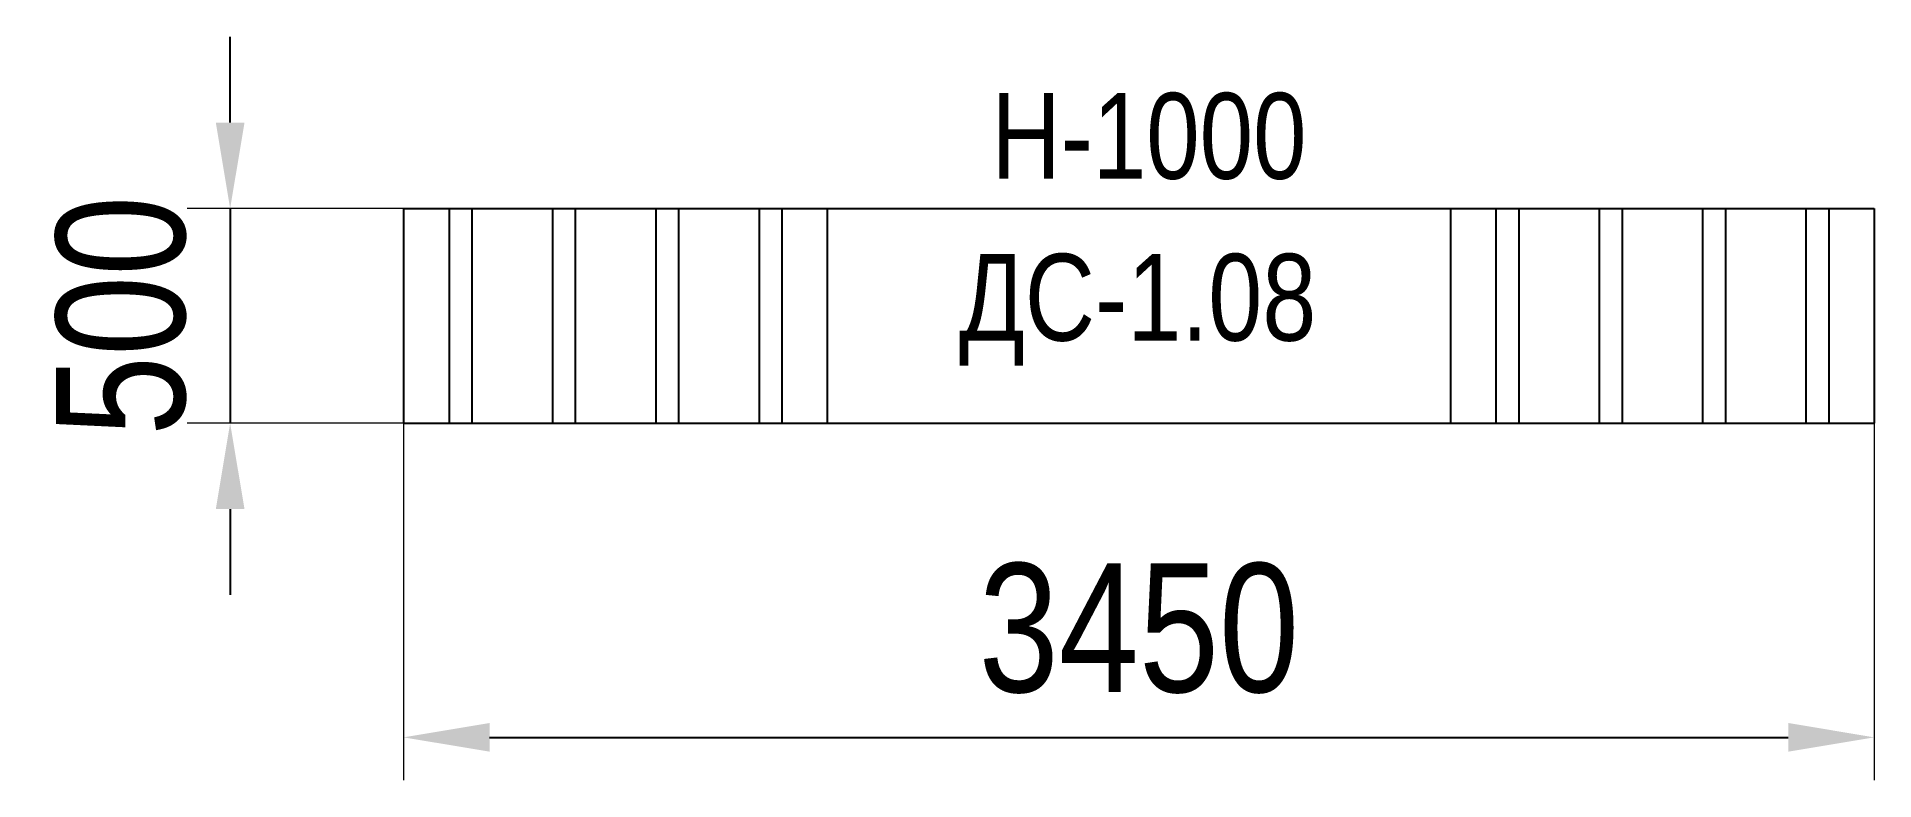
# Model space of a CAD drawing. Header units: millimetres. Extents: x -2647 to 1628, y -1078 to 654.
import ezdxf

# ---------------------------------------------------------------- set-up
doc = ezdxf.new("R2010")
doc.units = ezdxf.units.MM
for name, color, linetype in [('DIKOM_АРТИКУЛ', 7, 'Continuous'), ('DIKOM_ОБЪЕКТ', 7, 'Continuous'), ('DIKOM_РАЗМЕР_ОБЪЕКТА', 7, 'Continuous')]:
    doc.layers.add(name, color=color, linetype=linetype)
doc.styles.add('style1', font='arial.ttf', dxfattribs={"width": 0.8})
doc.dimstyles.new('1-50', dxfattribs={"dimtxt": 300, "dimasz": 200, "dimexe": 100, "dimexo": 0, "dimgap": 100, "dimtad": 1, "dimdec": 0, "dimtxsty": 'style1', "dimcen": 0, "dimclrd": 7, "dimclre": 7, "dimadec": 1, "dimazin": 2, "dimtfac": 1, "dimtdec": 0, "dimtmove": 0, "dimatfit": 3, "dimfxl": 0, "dimlwd": 25, "dimlwe": 18, "dimarcsym": 0})

# ---------------------------------------------------------------- blocks, each defined once
blk = doc.blocks.new('*D58')
at = {"layer": 'Defpoints', "color": 0, "transparency": 16777216}
for p in [(-1793.9, 253.6), (-2197.4, -246.4), (-1793.9, -246.4)]:
    blk.add_point(p, dxfattribs=at)
at = {"layer": 'DIKOM_РАЗМЕР_ОБЪЕКТА', "color": 7, "lineweight": 25, "transparency": 16777216}
for p, q in [((-2197.4, 453.6), (-2197.4, 653.6)), ((-2197.4, 253.6), (-2197.4, -246.4)), ((-2197.4, -446.4), (-2197.4, -646.4))]:
    blk.add_line(p, q, dxfattribs=at)
at = {"layer": 'DIKOM_РАЗМЕР_ОБЪЕКТА', "color": 7, "lineweight": 18, "transparency": 16777216}
for p, q in [((-1793.9, 253.6), (-2297.4, 253.6)), ((-1793.9, -246.4), (-2297.4, -246.4))]:
    blk.add_line(p, q, dxfattribs=at)
at = {"layer": 'DIKOM_РАЗМЕР_ОБЪЕКТА', "color": 7, "transparency": 16777216}
for points in [[(-2230.7, 453.6), (-2164, 453.6), (-2197.4, 253.6)], [(-2230.7, -446.4), (-2164, -446.4), (-2197.4, -246.4)]]:
    blk.add_solid(points, dxfattribs=at)
at = {"layer": 'DIKOM_РАЗМЕР_ОБЪЕКТА', "color": 0, "transparency": 16777216, "insert": (-2450.6, 3.6), "char_height": 300, "attachment_point": 5, "rotation": 90, "style": 'style1'}
blk.add_mtext('500', dxfattribs=at)
blk = doc.blocks.new('*D59')
at = {"layer": 'Defpoints', "color": 0, "transparency": 16777216}
for p in [(-1793.9, -246.4), (1628.1, -246.4), (1628.1, -977.9)]:
    blk.add_point(p, dxfattribs=at)
at = {"layer": 'DIKOM_РАЗМЕР_ОБЪЕКТА', "color": 7, "lineweight": 18, "transparency": 16777216}
for p, q in [((-1793.9, -246.4), (-1793.9, -1077.9)), ((1628.1, -246.4), (1628.1, -1077.9))]:
    blk.add_line(p, q, dxfattribs=at)
at = {"layer": 'DIKOM_РАЗМЕР_ОБЪЕКТА', "color": 7, "lineweight": 25, "transparency": 16777216}
blk.add_line((-1593.9, -977.9), (1428.1, -977.9), dxfattribs=at)
at = {"layer": 'DIKOM_РАЗМЕР_ОБЪЕКТА', "color": 7, "transparency": 16777216}
for points in [[(-1593.9, -944.5), (-1593.9, -1011.2), (-1793.9, -977.9)], [(1428.1, -944.5), (1428.1, -1011.2), (1628.1, -977.9)]]:
    blk.add_solid(points, dxfattribs=at)
at = {"layer": 'DIKOM_РАЗМЕР_ОБЪЕКТА', "color": 0, "transparency": 16777216, "insert": (-82.9, -724.6), "char_height": 300, "attachment_point": 5, "style": 'style1'}
blk.add_mtext('3450', dxfattribs=at)

msp = doc.modelspace()

# ---------------------------------------------------------------- linework, layer by layer
at = {"layer": 'DIKOM_ОБЪЕКТ'}
for p, q in [((-1793.9, 253.6), (1628.1, 253.6)), ((-1793.9, 253.6), (-1793.9, -206.4)), ((-1687.9, 253.6), (-1687.9, -206.4)), ((-1634.9, 253.6), (-1634.9, -206.4)), ((-1447.5, 253.6), (-1447.5, -206.4)), ((-1394.4, 253.6), (-1394.4, -206.4)), ((-1207.1, 253.6), (-1207.1, -206.4)), ((-1154, 253.6), (-1154, -206.4)), ((-966.6, 253.6), (-966.6, -206.4)), ((-913.6, 253.6), (-913.6, -206.4)), ((-807.9, 253.6), (-807.9, -206.4)), ((642.1, 253.6), (642.1, -206.4)), ((747.9, 253.6), (747.9, -206.4)), ((800.9, 253.6), (800.9, -206.4)), ((988.3, 253.6), (988.3, -206.4)), ((1041.3, 253.6), (1041.3, -206.4)), ((1228.7, 253.6), (1228.7, -206.4)), ((1281.7, 253.6), (1281.7, -206.4)), ((1469.1, 253.6), (1469.1, -206.4)), ((1522.1, 253.6), (1522.1, -206.4)), ((1628.1, 253.6), (1628.1, -206.4)), ((-1793.9, -151.3), (-1793.9, -246.4)), ((-1687.9, -151.4), (-1687.9, -246.4)), ((-1634.9, -151.5), (-1634.9, -246.4)), ((-1447.5, -151.7), (-1447.5, -246.4)), ((-1394.4, -151.8), (-1394.4, -246.4)), ((-1207.1, -152), (-1207.1, -246.4)), ((-1154, -152), (-1154, -246.4)), ((-966.6, -152.2), (-966.6, -246.4)), ((-913.6, -152.3), (-913.6, -246.4)), ((-807.9, -152.4), (-807.9, -246.4)), ((642.1, -154.1), (642.1, -246.4)), ((747.9, -154.2), (747.9, -246.4)), ((800.9, -154.2), (800.9, -246.4)), ((988.3, -154.4), (988.3, -246.4)), ((1041.3, -154.5), (1041.3, -246.4)), ((1228.7, -154.7), (1228.7, -246.4)), ((1281.7, -154.8), (1281.7, -246.4)), ((1469.1, -155), (1469.1, -246.4)), ((1522.1, -155), (1522.1, -246.4)), ((1628.1, -155.2), (1628.1, -246.4)), ((-1793.9, -246.4), (1628.1, -246.4))]:
    msp.add_line(p, q, dxfattribs=at)

# ---------------------------------------------------------------- texts
at = {"layer": 'DIKOM_АРТИКУЛ', "insert": (-501.3, 148), "char_height": 202.19, "width": 2732.336, "attachment_point": 1, "style": 'style1'}
msp.add_mtext('{\\fArial|b0|i0|c204|p34;ДС}-1.08', dxfattribs=at)
at = {"layer": 'DIKOM_РАЗМЕР_ОБЪЕКТА', "insert": (-425.9, 522.7), "char_height": 200, "width": 3543.223, "attachment_point": 1, "style": 'style1'}
msp.add_mtext('H-1000', dxfattribs=at)

# ---------------------------------------------------------------- dimensions: what is measured, and where the dimension line sits
at = {"layer": 'DIKOM_РАЗМЕР_ОБЪЕКТА'}
dim = msp.add_linear_dim(base=(-2197.4, -246.4), p1=(-1793.9, 253.6), p2=(-1793.9, -246.4), angle=90, dimstyle='1-50', dxfattribs=at)
dim.commit()
dim.dimension.update_dxf_attribs({"geometry": '*D58', "text_midpoint": (-2197.4, 3.6), "dimtype": 160})
dim = msp.add_linear_dim(base=(1628.1, -977.9), p1=(-1793.9, -246.4), p2=(1628.1, -246.4), angle=0, text='3450', dimstyle='1-50', dxfattribs=at)
dim.commit()
dim.dimension.update_dxf_attribs({"geometry": '*D59', "text_midpoint": (-82.9, -977.9), "dimtype": 161})

doc.saveas('drawing.dxf')
